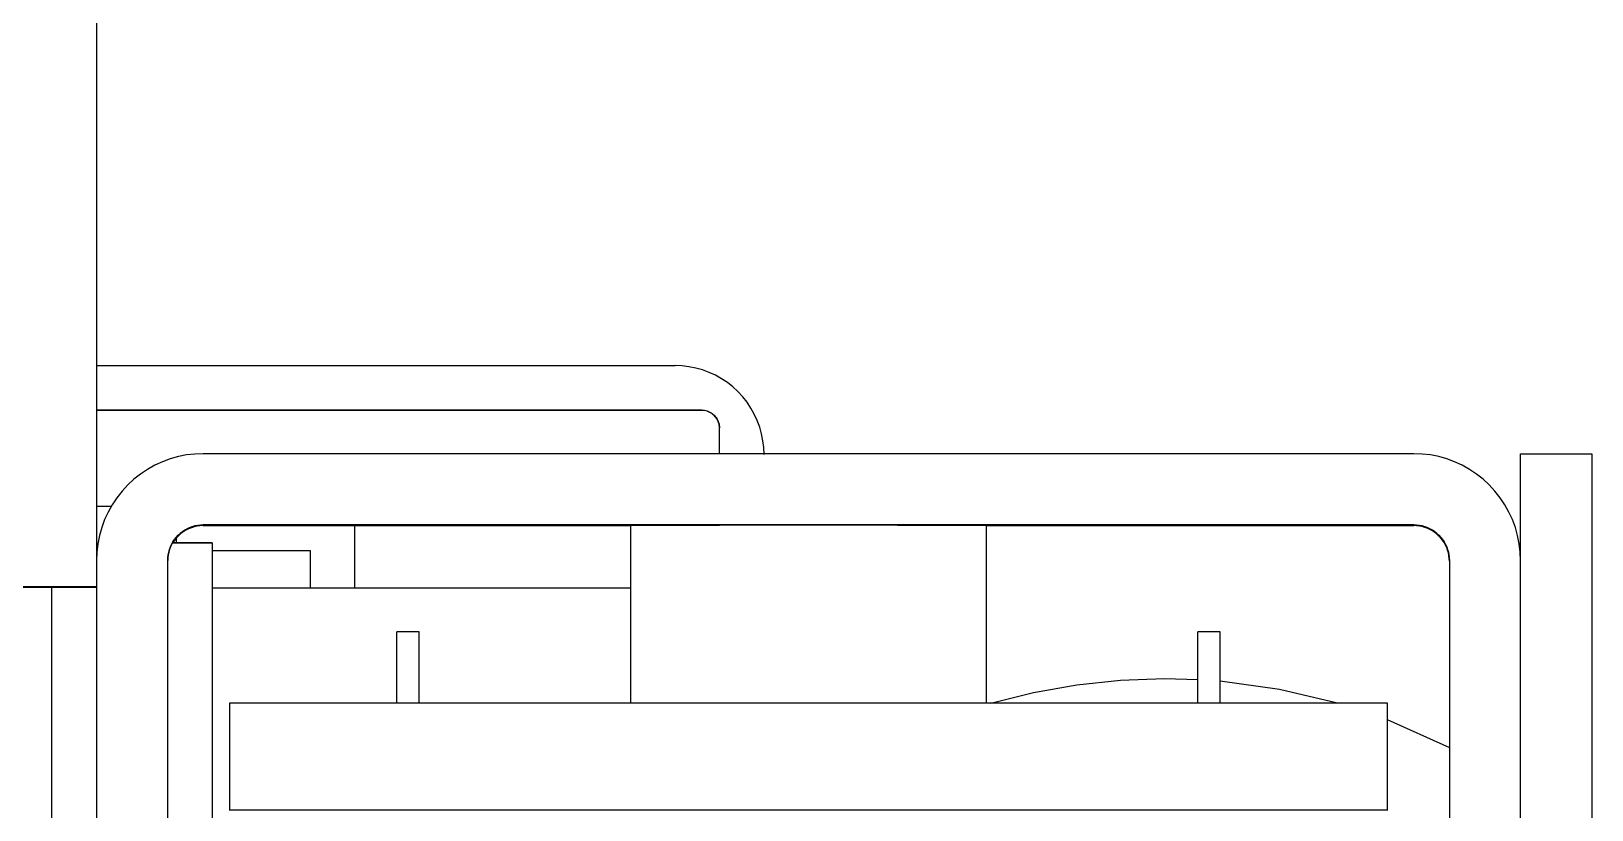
# Model space of a CAD drawing. Extents: x 0 to 701, y -8 to 617.
# Drawn here: x 681.4 to 698.93, y 301.37 to 310.11 of the extents above; entities that cross this region are included whole.
import ezdxf

# ---------------------------------------------------------------- set-up
doc = ezdxf.new("R2010")
doc.units = 0
doc.header["$LTSCALE"] = 0.5
doc.layers.add('MSM_CONTINUOUS', color=7, linetype='CONTINUOUS')

msp = doc.modelspace()

# ---------------------------------------------------------------- linework, layer by layer
at = {"layer": 'MSM_CONTINUOUS'}
for p, q in [((682.134415, 334.874067), (682.134415, 299.364014)), ((682.134415, 306.358817), (688.634415, 306.358818)), ((688.712874, 306.355735), (688.634415, 306.358818)), ((688.790849, 306.346506), (688.712874, 306.355735)), ((688.86786, 306.331187), (688.790849, 306.346506)), ((688.943432, 306.309874), (688.86786, 306.331187)), ((689.017098, 306.282697), (688.943432, 306.309874)), ((689.088406, 306.249824), (689.017098, 306.282697)), ((689.156914, 306.211458), (689.088406, 306.249824)), ((689.2222, 306.167835), (689.156914, 306.211458)), ((689.283863, 306.119224), (689.2222, 306.167835)), ((689.341522, 306.065924), (689.283863, 306.119224)), ((689.394821, 306.008266), (689.341522, 306.065924)), ((689.443432, 305.946603), (689.394821, 306.008266)), ((688.934415, 305.858818), (682.134415, 305.858817)), ((688.934415, 305.855125), (682.134415, 305.855124)), ((688.934415, 305.858818), (688.950107, 305.858201)), ((688.950107, 305.854508), (688.934415, 305.855125)), ((688.950107, 305.858201), (688.965702, 305.856355)), ((688.965702, 305.852662), (688.950107, 305.854508)), ((688.965702, 305.856355), (688.981104, 305.853292)), ((688.981104, 305.849599), (688.965702, 305.852662)), ((688.981104, 305.853292), (688.996218, 305.849029)), ((688.996218, 305.845336), (688.981104, 305.849599)), ((688.996218, 305.849029), (689.010952, 305.843593)), ((689.010952, 305.8399), (688.996218, 305.845336)), ((689.010952, 305.843593), (689.025213, 305.837019)), ((689.025213, 305.833326), (689.010952, 305.8399)), ((689.025213, 305.837019), (689.038915, 305.829346)), ((689.038915, 305.825653), (689.025213, 305.833326)), ((689.038915, 305.829346), (689.051972, 305.820621)), ((689.051972, 305.816928), (689.038915, 305.825653)), ((689.051972, 305.820621), (689.064305, 305.810899)), ((689.064305, 305.807206), (689.051972, 305.816928)), ((689.064305, 305.810899), (689.075836, 305.800239)), ((689.075836, 305.796546), (689.064305, 305.807206)), ((689.075836, 305.800239), (689.086496, 305.788707)), ((689.086496, 305.785014), (689.075836, 305.796546)), ((689.086496, 305.788707), (689.096218, 305.776375)), ((689.096218, 305.772682), (689.086496, 305.785014)), ((689.487055, 305.881316), (689.443432, 305.946603)), ((689.525422, 305.812808), (689.487055, 305.881316)), ((689.558295, 305.741501), (689.525422, 305.812808)), ((689.096218, 305.776375), (689.104943, 305.763317)), ((689.104943, 305.759624), (689.096218, 305.772682)), ((689.104943, 305.763317), (689.112616, 305.749616)), ((689.112616, 305.745923), (689.104943, 305.759624)), ((689.112616, 305.749616), (689.119191, 305.735354)), ((689.119191, 305.731661), (689.112616, 305.745923)), ((689.119191, 305.735354), (689.124626, 305.720621)), ((689.124626, 305.716928), (689.119191, 305.731661)), ((689.124626, 305.720621), (689.128889, 305.705507)), ((689.128889, 305.701814), (689.124626, 305.716928)), ((689.128889, 305.705507), (689.131953, 305.690104)), ((689.131953, 305.686411), (689.128889, 305.701814)), ((689.131953, 305.690104), (689.133799, 305.674509)), ((689.133799, 305.670816), (689.131953, 305.686411)), ((689.133799, 305.674509), (689.134415, 305.658818)), ((689.134415, 305.655125), (689.133799, 305.670816)), ((689.134415, 305.369349), (689.134415, 305.658818)), ((689.585472, 305.667835), (689.558295, 305.741501)), ((689.606785, 305.592263), (689.585472, 305.667835)), ((689.622103, 305.515252), (689.606785, 305.592263)), ((689.631332, 305.437277), (689.622103, 305.515252)), ((689.634415, 305.358818), (689.631332, 305.437277)), ((682.875195, 305.278004), (682.789626, 305.238556)), ((682.963595, 305.310616), (682.875195, 305.278004)), ((683.054281, 305.336192), (682.963595, 305.310616)), ((683.146694, 305.354575), (683.054281, 305.336192)), ((683.240264, 305.365649), (683.146694, 305.354575)), ((683.334415, 305.369349), (683.240264, 305.365649)), ((696.934415, 305.369349), (683.334415, 305.369349)), ((697.028566, 305.365649), (696.934415, 305.369349)), ((697.122136, 305.354575), (697.028566, 305.365649)), ((697.214549, 305.336193), (697.122136, 305.354575)), ((697.305235, 305.310616), (697.214549, 305.336193)), ((697.393635, 305.278004), (697.305235, 305.310616)), ((697.479204, 305.238556), (697.393635, 305.278004)), ((698.134415, 293.669349), (698.134415, 305.369075)), ((698.134415, 305.369075), (698.934415, 305.369075)), ((698.934415, 305.369075), (698.934415, 293.561279)), ((682.555077, 305.081836), (682.485887, 305.017877)), ((682.629073, 305.140169), (682.555077, 305.081836)), ((682.707417, 305.192517), (682.629073, 305.140169)), ((682.789626, 305.238556), (682.707417, 305.192517)), ((697.561413, 305.192517), (697.479204, 305.238556)), ((697.639757, 305.140169), (697.561413, 305.192517)), ((697.713753, 305.081836), (697.639757, 305.140169)), ((697.782943, 305.017877), (697.713753, 305.081836)), ((682.421928, 304.948686), (682.363595, 304.874691)), ((682.485887, 305.017877), (682.421928, 304.948686)), ((697.846902, 304.948686), (697.782943, 305.017877)), ((697.905235, 304.874691), (697.846902, 304.948686)), ((682.134415, 304.780947), (682.301968, 304.780947)), ((682.311247, 304.796347), (682.265207, 304.714137)), ((682.363595, 304.874691), (682.311247, 304.796347)), ((697.957583, 304.796347), (697.905235, 304.874691)), ((698.003623, 304.714137), (697.957583, 304.796347)), ((682.22576, 304.628569), (682.193147, 304.540169)), ((682.265207, 304.714137), (682.22576, 304.628569)), ((683.197706, 304.543894), (683.230964, 304.554371)), ((683.210808, 304.549771), (683.241037, 304.558296)), ((683.241037, 304.557476), (683.210808, 304.54895)), ((683.230964, 304.554371), (683.265008, 304.561913)), ((683.265502, 304.559401), (683.231691, 304.551967)), ((683.231844, 304.55146), (683.265606, 304.558872)), ((683.266286, 304.555434), (683.232845, 304.548168)), ((683.241037, 304.558296), (683.271841, 304.564424)), ((683.271841, 304.563603), (683.241037, 304.557476)), ((683.265008, 304.561913), (683.299579, 304.566461)), ((683.299829, 304.563884), (683.265502, 304.559401)), ((683.265606, 304.558872), (683.299881, 304.563341)), ((683.300225, 304.559815), (683.266286, 304.555434)), ((683.271841, 304.564424), (683.303031, 304.568115)), ((683.303031, 304.567295), (683.271841, 304.563603)), ((683.299579, 304.566461), (683.334415, 304.567981)), ((683.334415, 304.565382), (683.299829, 304.563884)), ((683.299881, 304.563341), (683.334415, 304.564835)), ((683.334415, 304.561279), (683.300225, 304.559815)), ((683.303031, 304.568115), (683.334415, 304.569349)), ((683.334415, 304.568528), (683.303031, 304.567295)), ((696.934415, 304.569349), (683.334415, 304.569349)), ((683.334415, 304.568528), (684.134415, 304.568528)), ((684.134415, 304.567981), (683.334415, 304.567981)), ((683.334415, 304.565382), (684.134415, 304.565382)), ((684.134415, 304.564835), (683.334415, 304.564835)), ((683.334415, 304.561279), (688.134415, 304.561279)), ((684.134415, 304.568528), (684.134415, 304.567981)), ((684.134415, 304.565382), (684.134415, 304.564835)), ((685.034415, 304.561279), (685.034415, 303.858339)), ((688.14058, 304.567523), (688.134415, 304.567502)), ((688.134415, 304.567502), (688.134415, 302.56939)), ((688.138697, 304.562596), (688.134415, 304.562578)), ((688.151525, 304.562614), (688.138697, 304.562596)), ((688.159038, 304.567545), (688.14058, 304.567523)), ((688.172844, 304.562631), (688.151525, 304.562614)), ((688.189675, 304.567566), (688.159038, 304.567545)), ((688.202563, 304.562649), (688.172844, 304.562631)), ((688.232302, 304.567587), (688.189675, 304.567566)), ((688.240555, 304.562666), (688.202563, 304.562649)), ((688.286656, 304.567607), (688.232302, 304.567587)), ((688.286656, 304.562683), (688.240555, 304.562666)), ((688.352402, 304.567626), (688.286656, 304.567607)), ((688.34067, 304.562699), (688.286656, 304.562683)), ((688.402364, 304.562715), (688.34067, 304.562699)), ((688.429135, 304.567645), (688.352402, 304.567626)), ((688.471476, 304.56273), (688.402364, 304.562715)), ((688.516381, 304.567663), (688.429135, 304.567645)), ((688.547708, 304.562745), (688.471476, 304.56273)), ((688.613603, 304.56768), (688.516381, 304.567663)), ((688.630735, 304.562758), (688.547708, 304.562745)), ((688.720201, 304.567695), (688.613603, 304.56768)), ((688.720201, 304.562771), (688.630735, 304.562758)), ((688.835519, 304.56771), (688.720201, 304.567695)), ((688.815723, 304.562784), (688.720201, 304.562771)), ((688.916892, 304.562795), (688.815723, 304.562784)), ((688.958845, 304.567723), (688.835519, 304.56771)), ((689.023275, 304.562805), (688.916892, 304.562795)), ((689.089418, 304.567735), (688.958845, 304.567723)), ((689.134415, 304.562815), (689.023275, 304.562805)), ((689.226434, 304.567746), (689.089418, 304.567735)), ((689.369048, 304.567755), (689.226434, 304.567746)), ((689.516381, 304.567762), (689.369048, 304.567755)), ((689.667524, 304.567768), (689.516381, 304.567762)), ((689.821546, 304.567772), (689.667524, 304.567768)), ((689.977497, 304.567775), (689.821546, 304.567772)), ((690.134415, 304.567776), (689.977497, 304.567775)), ((690.291333, 304.567775), (690.134415, 304.567776)), ((690.447284, 304.567772), (690.291333, 304.567775)), ((690.601306, 304.567768), (690.447284, 304.567772)), ((690.752449, 304.567762), (690.601306, 304.567768)), ((690.899782, 304.567755), (690.752449, 304.567762)), ((691.042396, 304.567746), (690.899782, 304.567755)), ((691.179412, 304.567735), (691.042396, 304.567746)), ((691.245556, 304.562805), (691.134415, 304.562815)), ((691.309986, 304.567723), (691.179412, 304.567735)), ((691.351938, 304.562795), (691.245556, 304.562805)), ((691.433311, 304.56771), (691.309986, 304.567723)), ((691.453107, 304.562784), (691.351938, 304.562795)), ((691.548629, 304.567695), (691.433311, 304.56771)), ((691.548629, 304.562771), (691.453107, 304.562784)), ((691.655227, 304.56768), (691.548629, 304.567695)), ((691.638095, 304.562758), (691.548629, 304.562771)), ((691.721122, 304.562745), (691.638095, 304.562758)), ((691.752449, 304.567663), (691.655227, 304.56768)), ((691.797354, 304.56273), (691.721122, 304.562745)), ((691.839695, 304.567645), (691.752449, 304.567663)), ((691.866466, 304.562715), (691.797354, 304.56273)), ((691.916428, 304.567626), (691.839695, 304.567645)), ((691.928161, 304.562699), (691.866466, 304.562715)), ((691.982174, 304.567607), (691.916428, 304.567626)), ((691.982174, 304.562683), (691.928161, 304.562699)), ((692.036528, 304.567587), (691.982174, 304.567607)), ((692.028275, 304.562666), (691.982174, 304.562683)), ((692.066267, 304.562649), (692.028275, 304.562666)), ((692.079155, 304.567566), (692.036528, 304.567587)), ((692.095986, 304.562631), (692.066267, 304.562649)), ((692.109792, 304.567545), (692.079155, 304.567566)), ((692.117305, 304.562614), (692.095986, 304.562631)), ((692.12825, 304.567524), (692.109792, 304.567545)), ((692.130133, 304.562596), (692.117305, 304.562614)), ((692.134415, 304.567502), (692.12825, 304.567524)), ((692.134415, 304.562578), (692.130133, 304.562596)), ((692.134415, 302.56939), (692.134415, 304.567502)), ((692.134415, 304.561279), (696.934415, 304.561279)), ((696.134415, 304.568528), (696.934415, 304.568528)), ((696.134415, 304.567981), (696.134415, 304.568528)), ((696.934415, 304.567981), (696.134415, 304.567981)), ((696.134415, 304.565382), (696.934415, 304.565382)), ((696.134415, 304.564835), (696.134415, 304.565382)), ((696.934415, 304.564835), (696.134415, 304.564835)), ((696.934415, 304.569349), (696.965799, 304.568116)), ((696.965799, 304.567295), (696.934415, 304.568528)), ((696.934415, 304.567981), (696.965799, 304.566748)), ((696.965799, 304.564149), (696.934415, 304.565382)), ((696.934415, 304.564835), (696.965799, 304.563602)), ((696.965799, 304.560046), (696.934415, 304.561279)), ((696.965799, 304.568116), (696.996989, 304.564424)), ((696.996989, 304.563603), (696.965799, 304.567295)), ((696.965799, 304.566748), (696.996989, 304.563056)), ((696.996989, 304.560457), (696.965799, 304.564149)), ((696.965799, 304.563602), (696.996989, 304.55991)), ((696.996989, 304.556354), (696.965799, 304.560046)), ((696.996989, 304.564424), (697.027793, 304.558297)), ((697.027793, 304.557476), (696.996989, 304.563603)), ((696.996989, 304.563056), (697.027793, 304.556929)), ((697.027793, 304.55433), (696.996989, 304.560457)), ((696.996989, 304.55991), (697.027793, 304.553783)), ((697.027793, 304.550227), (696.996989, 304.556354)), ((697.027793, 304.558297), (697.058022, 304.549771)), ((697.058022, 304.548951), (697.027793, 304.557476)), ((697.027793, 304.556929), (697.058022, 304.548403)), ((697.058022, 304.545805), (697.027793, 304.55433)), ((698.04307, 304.628569), (698.003623, 304.714137)), ((698.075683, 304.540169), (698.04307, 304.628569)), ((682.167571, 304.449483), (682.149189, 304.35707)), ((682.193147, 304.540169), (682.167571, 304.449483)), ((682.988163, 304.368254), (683.00692, 304.397648)), ((683.008512, 304.397302), (682.989679, 304.368254)), ((682.990002, 304.368254), (683.00885, 304.397229)), ((683.011071, 304.396754), (682.992127, 304.368254)), ((682.993359, 304.378348), (683.010808, 304.404463)), ((683.010808, 304.403642), (682.993359, 304.377527)), ((683.00692, 304.397648), (683.028167, 304.425297)), ((683.029786, 304.424613), (683.008512, 304.397302)), ((683.00885, 304.397229), (683.030129, 304.424469)), ((683.010808, 304.404463), (683.030253, 304.429128)), ((683.030253, 304.428307), (683.010808, 304.403642)), ((683.032381, 304.423529), (683.011071, 304.396754)), ((683.028167, 304.425297), (683.05174, 304.450991)), ((683.053341, 304.449982), (683.029786, 304.424613)), ((683.030129, 304.424469), (683.05368, 304.44977)), ((683.030253, 304.429128), (683.051572, 304.452191)), ((683.051572, 304.451371), (683.030253, 304.428307)), ((683.055902, 304.448386), (683.032381, 304.423529)), ((683.032997, 304.368254), (683.032997, 304.424237)), ((683.051572, 304.452191), (683.074636, 304.473511)), ((683.074636, 304.47269), (683.051572, 304.451371)), ((683.05174, 304.450991), (683.077461, 304.474534)), ((683.079002, 304.47322), (683.053341, 304.449982)), ((683.05368, 304.44977), (683.079328, 304.472943)), ((683.081461, 304.471141), (683.055902, 304.448386)), ((683.074636, 304.473511), (683.099301, 304.492955)), ((683.099301, 304.492135), (683.074636, 304.47269)), ((683.077461, 304.474534), (683.105135, 304.495747)), ((683.106576, 304.494151), (683.079002, 304.47322)), ((683.079328, 304.472943), (683.10688, 304.493815)), ((683.108872, 304.491628), (683.081461, 304.471141)), ((683.099301, 304.492955), (683.125416, 304.510405)), ((683.125416, 304.509584), (683.099301, 304.492135)), ((683.105135, 304.495747), (683.134552, 304.51447)), ((683.135856, 304.51262), (683.106576, 304.494151)), ((683.10688, 304.493815), (683.136132, 304.512231)), ((683.137934, 304.509697), (683.108872, 304.491628)), ((683.125416, 304.510405), (683.152819, 304.525751)), ((683.152819, 304.52493), (683.125416, 304.509584)), ((683.134552, 304.51447), (683.165487, 304.530559)), ((683.166624, 304.528488), (683.135856, 304.51262)), ((683.136132, 304.512231), (683.166865, 304.528052)), ((683.168434, 304.525216), (683.137934, 304.509697)), ((683.152819, 304.525751), (683.181342, 304.5389)), ((683.181342, 304.53808), (683.152819, 304.52493)), ((683.165487, 304.530559), (683.197706, 304.543894)), ((683.198649, 304.541637), (683.166624, 304.528488)), ((683.166865, 304.528052), (683.198848, 304.541161)), ((683.200148, 304.538071), (683.168434, 304.525216)), ((683.181342, 304.5389), (683.210808, 304.549771)), ((683.210808, 304.54895), (683.181342, 304.53808)), ((683.231691, 304.551967), (683.198649, 304.541637)), ((683.198848, 304.541161), (683.231844, 304.55146)), ((683.232845, 304.548168), (683.200148, 304.538071)), ((697.027793, 304.553783), (697.058022, 304.545258)), ((697.058022, 304.541701), (697.027793, 304.550227)), ((697.058022, 304.549771), (697.087488, 304.5389)), ((697.087488, 304.53808), (697.058022, 304.548951)), ((697.058022, 304.548403), (697.087488, 304.537533)), ((697.087488, 304.534934), (697.058022, 304.545805)), ((697.058022, 304.545258), (697.087488, 304.534387)), ((697.087488, 304.53083), (697.058022, 304.541701)), ((697.087488, 304.5389), (697.116011, 304.525751)), ((697.116011, 304.524931), (697.087488, 304.53808)), ((697.087488, 304.537533), (697.116011, 304.524383)), ((697.116011, 304.521785), (697.087488, 304.534934)), ((697.087488, 304.534387), (697.116011, 304.521238)), ((697.116011, 304.517681), (697.087488, 304.53083)), ((697.116011, 304.525751), (697.143414, 304.510405)), ((697.143414, 304.509584), (697.116011, 304.524931)), ((697.116011, 304.524383), (697.143414, 304.509037)), ((697.143414, 304.506438), (697.116011, 304.521785)), ((697.116011, 304.521238), (697.143414, 304.505891)), ((697.143414, 304.502335), (697.116011, 304.517681)), ((697.143414, 304.510405), (697.169529, 304.492955)), ((697.169529, 304.492135), (697.143414, 304.509584)), ((697.143414, 304.509037), (697.169529, 304.491588)), ((697.169529, 304.488989), (697.143414, 304.506438)), ((697.143414, 304.505891), (697.169529, 304.488442)), ((697.169529, 304.484885), (697.143414, 304.502335)), ((697.169529, 304.492955), (697.194194, 304.473511)), ((697.194194, 304.47269), (697.169529, 304.492135)), ((697.169529, 304.491588), (697.194194, 304.472143)), ((697.194194, 304.469544), (697.169529, 304.488989)), ((697.169529, 304.488442), (697.194194, 304.468997)), ((697.194194, 304.465441), (697.169529, 304.484885)), ((697.194194, 304.473511), (697.217258, 304.452191)), ((697.217258, 304.451371), (697.194194, 304.47269)), ((697.194194, 304.472143), (697.217258, 304.450824)), ((697.217258, 304.448225), (697.194194, 304.469544)), ((697.194194, 304.468997), (697.217258, 304.447678)), ((697.217258, 304.444121), (697.194194, 304.465441)), ((697.217258, 304.452191), (697.238577, 304.429128)), ((697.238577, 304.428307), (697.217258, 304.451371)), ((697.217258, 304.450824), (697.238577, 304.42776)), ((697.238577, 304.425161), (697.217258, 304.448225)), ((697.217258, 304.447678), (697.238577, 304.424614)), ((697.238577, 304.421058), (697.217258, 304.444121)), ((697.238577, 304.429128), (697.258022, 304.404463)), ((697.258022, 304.403642), (697.238577, 304.428307)), ((697.238577, 304.42776), (697.258022, 304.403095)), ((697.258022, 304.400496), (697.238577, 304.425161)), ((697.238577, 304.424614), (697.258022, 304.399949)), ((697.258022, 304.396393), (697.238577, 304.421058)), ((697.258022, 304.404463), (697.275471, 304.378348)), ((697.275471, 304.377527), (697.258022, 304.403642)), ((697.258022, 304.403095), (697.275471, 304.37698)), ((697.275471, 304.374381), (697.258022, 304.400496)), ((697.258022, 304.399949), (697.275471, 304.373834)), ((697.275471, 304.370278), (697.258022, 304.396393)), ((698.101259, 304.449483), (698.075683, 304.540169)), ((698.119641, 304.35707), (698.101259, 304.449483)), ((682.134415, 304.280947), (682.139616, 304.280947)), ((682.134415, 304.280742), (682.139596, 304.280742)), ((682.138114, 304.263499), (682.134415, 304.169349)), ((682.149189, 304.35707), (682.138114, 304.263499)), ((682.935648, 304.200732), (682.93934, 304.231922)), ((682.93934, 304.231102), (682.935648, 304.199911)), ((682.93934, 304.231922), (682.945467, 304.262727)), ((682.945467, 304.261906), (682.93934, 304.231102)), ((682.945467, 304.262727), (682.953992, 304.292955)), ((682.953992, 304.292135), (682.945467, 304.261906)), ((682.953992, 304.292955), (682.964863, 304.322422)), ((682.964863, 304.321601), (682.953992, 304.292135)), ((682.964863, 304.322422), (682.978012, 304.350945)), ((682.978012, 304.350124), (682.964863, 304.321601)), ((682.978012, 304.350945), (682.993359, 304.378348)), ((682.993359, 304.377527), (682.978012, 304.350124)), ((683.434415, 304.368254), (682.987847, 304.368254)), ((683.434415, 304.365108), (682.987847, 304.365108)), ((683.434415, 304.368254), (683.434415, 300.365108)), ((683.434415, 304.28081), (684.534415, 304.28081)), ((683.434415, 304.280674), (684.534415, 304.280674)), ((684.534415, 304.28081), (684.534415, 303.858339)), ((697.275471, 304.378348), (697.290818, 304.350945)), ((697.290818, 304.350124), (697.275471, 304.377527)), ((697.275471, 304.37698), (697.290818, 304.349577)), ((697.290818, 304.346978), (697.275471, 304.374381)), ((697.275471, 304.373834), (697.290818, 304.346431)), ((697.290818, 304.342875), (697.275471, 304.370278)), ((697.290818, 304.350945), (697.303967, 304.322422)), ((697.303967, 304.321601), (697.290818, 304.350124)), ((697.290818, 304.349577), (697.303967, 304.321054)), ((697.303967, 304.318455), (697.290818, 304.346978)), ((697.290818, 304.346431), (697.303967, 304.317908)), ((697.303967, 304.314352), (697.290818, 304.342875)), ((697.303967, 304.322422), (697.314838, 304.292955)), ((697.314838, 304.292135), (697.303967, 304.321601)), ((697.303967, 304.321054), (697.314838, 304.291588)), ((697.314838, 304.288989), (697.303967, 304.318455)), ((697.303967, 304.317908), (697.314838, 304.288442)), ((697.314838, 304.284885), (697.303967, 304.314352)), ((697.314838, 304.292955), (697.323363, 304.262727)), ((697.323363, 304.261906), (697.314838, 304.292135)), ((697.314838, 304.291588), (697.323363, 304.261359)), ((697.323363, 304.25876), (697.314838, 304.288989)), ((697.314838, 304.288442), (697.323363, 304.258213)), ((697.323363, 304.254657), (697.314838, 304.284885)), ((697.323363, 304.262727), (697.32949, 304.231922)), ((697.32949, 304.231102), (697.323363, 304.261906)), ((697.323363, 304.261359), (697.32949, 304.230555)), ((697.32949, 304.227956), (697.323363, 304.25876)), ((697.323363, 304.258213), (697.32949, 304.227409)), ((697.32949, 304.223852), (697.323363, 304.254657)), ((697.32949, 304.231922), (697.333182, 304.200732)), ((697.333182, 304.199912), (697.32949, 304.231102)), ((697.32949, 304.230555), (697.333182, 304.199364)), ((697.333182, 304.196766), (697.32949, 304.227956)), ((697.32949, 304.227409), (697.333182, 304.196219)), ((697.333182, 304.192662), (697.32949, 304.223852)), ((698.130716, 304.2635), (698.119641, 304.35707)), ((698.134415, 304.169349), (698.130716, 304.2635)), ((682.934415, 304.169349), (682.935648, 304.200732)), ((682.935648, 304.199911), (682.934415, 304.168528)), ((682.934415, 299.361552), (682.934415, 304.169349)), ((697.333182, 304.200732), (697.334415, 304.169349)), ((697.334415, 304.168528), (697.333182, 304.199912)), ((697.333182, 304.199364), (697.334415, 304.167981)), ((697.334415, 304.165382), (697.333182, 304.196766)), ((697.333182, 304.196219), (697.334415, 304.164835)), ((697.334415, 304.161279), (697.333182, 304.192662)), ((697.334415, 304.169349), (697.334415, 295.361552)), ((642.134415, 303.869417), (682.134415, 303.869417)), ((682.134415, 303.874067), (681.134415, 303.874204)), ((681.634415, 298.863946), (681.634415, 303.869417)), ((688.134415, 303.858339), (683.434415, 303.858339)), ((685.509415, 302.56939), (685.509415, 303.369212)), ((685.759415, 303.369212), (685.509415, 303.369212)), ((685.759415, 302.56939), (685.759415, 303.369212)), ((694.509415, 302.56939), (694.509415, 303.369212)), ((694.759415, 303.369212), (694.509415, 303.369212)), ((694.759415, 302.56939), (694.759415, 303.369212)), ((693.149359, 302.774731), (693.640657, 302.826952)), ((693.640657, 302.826952), (694.134415, 302.844387)), ((694.134415, 302.844387), (694.509415, 302.834336)), ((694.759415, 302.81643), (695.424227, 302.724532)), ((692.183906, 302.567148), (692.662967, 302.687986)), ((692.662967, 302.687986), (693.149359, 302.774731)), ((695.424227, 302.724532), (696.077182, 302.56939)), ((683.634415, 301.361279), (683.634415, 302.56939)), ((683.634415, 302.56939), (696.634415, 302.56939)), ((696.634415, 302.56939), (696.634415, 301.361279)), ((696.634415, 302.382736), (697.334415, 302.07014)), ((683.634415, 301.36939), (696.634415, 301.36939))]:
    msp.add_line(p, q, dxfattribs=at)

doc.saveas('drawing.dxf')
